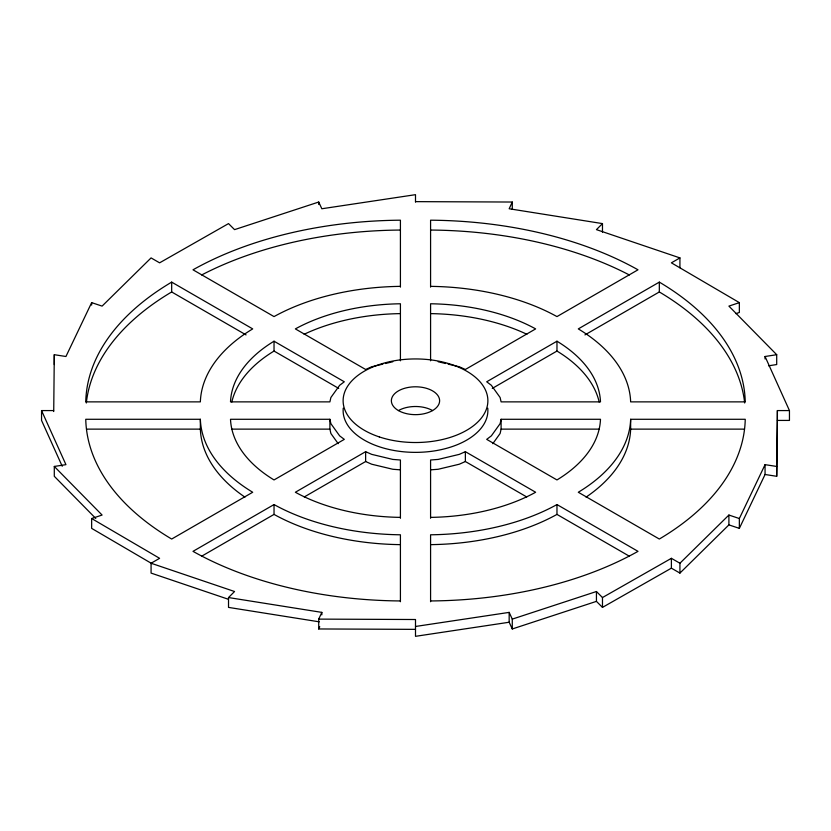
<?xml version="1.0" encoding="UTF-8"?>
<svg xmlns="http://www.w3.org/2000/svg" width="831" height="831" viewBox="0 0 831 831"><rect width="100%" height="100%" fill="white"/><g stroke="black" fill="none" stroke-linecap="round" stroke-linejoin="round"><path stroke-width="1.25" d="M53.724 411.532L54.295 354.702L65.94 356.499L91.649 302.629L102.099 306.109L151.076 257.911L159.604 262.835L228.525 223.601L234.56 229.636L318.72 202.037L321.836 208.758L415.5 194.672L415.5 202.068M776.705 476.298L777.39 410.576L789.45 410.576L789.45 420.424L777.39 420.424L776.705 476.298L765.06 474.501L739.351 528.371L728.901 524.891L679.924 573.089L671.396 568.165L602.475 607.399L596.44 601.364L596.44 591.516L512.28 619.116L512.28 628.963L596.44 601.364M501.103 419.281L500.106 423.665L491.35 435.86L486.696 439.37L556.967 479.944A157.89 91.161 0 0 0 600.491 419.281L501.103 419.281L501.103 429.128L500.106 433.512L492.814 443.671M415.5 629.358L318.72 628.963L318.72 619.116L321.836 612.385L228.525 597.551L228.525 607.399L319.281 621.837M415.5 201.642L512.28 202.037L509.164 208.758L602.475 223.601L602.475 232.223M318.72 628.963L319.758 626.719M739.351 528.371L739.351 518.523L765.06 464.654L776.705 466.451M228.525 597.551L234.56 591.516L151.076 563.241L151.076 573.089L228.421 599.286M602.475 223.601L596.44 229.636L679.924 257.911L679.924 267.759M679.924 573.089L679.924 563.241L728.901 515.043L739.351 518.523M151.076 563.241L159.604 558.318L91.649 518.523L91.649 528.371L151.813 563.595M679.924 257.911L671.396 262.835L739.351 302.629L739.351 312.477L735.871 313.64M400.417 601.717L400.417 534.79A188.045 108.56 0 0 1 274.033 504.562L193 551.348A302.629 174.718 0 0 0 400.417 600.948M400.417 518.305L400.417 460L392.834 459.418L371.706 454.37L365.63 451.68L295.358 492.253A157.89 91.161 0 0 0 400.417 517.381M556.967 341.209L486.696 381.782L491.35 385.293L500.106 397.488L501.103 401.872L600.491 401.872A157.89 91.161 0 0 0 556.967 341.209L556.967 351.056A157.89 91.161 0 0 1 599.182 402.038M659.326 282.114L578.293 328.899A188.045 108.56 0 0 1 630.646 401.872L745.241 401.872A302.629 174.718 0 0 0 659.326 282.114L659.326 291.961A302.629 174.718 0 0 1 744.68 403.004M201.881 556.074L274.033 514.41A188.045 108.56 0 0 0 400.417 544.637M304.281 496.948L365.63 461.527L371.706 464.217L392.834 469.266L400.417 469.847M492.274 388.409L556.967 351.056M584.951 334.903L659.326 291.961M602.475 607.399L602.475 597.551L671.396 558.318L679.924 563.241M430.583 517.381A157.89 91.161 0 0 0 535.642 492.253L465.37 451.68L459.294 454.37L438.166 459.418L430.583 460L430.583 518.305M526.719 496.948L465.37 461.527L459.294 464.217L438.166 469.266L430.583 469.847M91.649 518.523L102.099 515.043L54.295 466.451L65.94 464.654L41.55 410.576L53.61 410.576M739.351 302.629L728.901 306.109L776.705 354.702L776.705 364.549L768.55 365.806M382.894 364.113L371.706 366.783L365.63 369.473L295.358 328.899A157.89 91.161 0 0 1 400.417 303.772L400.417 360.799M385.376 363.511L392.834 361.734M765.06 358.961L765.06 356.499L776.705 354.702M415.5 626.47L509.164 612.385L512.28 619.116M512.28 628.963L509.164 622.242L415.5 636.328L415.5 619.51L318.72 619.116M200.354 419.281L85.759 419.281A302.629 174.718 0 0 0 171.674 539.039L252.707 492.253A188.045 108.56 0 0 1 200.354 419.281L200.354 429.128A188.045 108.56 0 0 0 244.927 497.125M329.897 419.281L230.509 419.281A157.89 91.161 0 0 0 274.033 479.944L344.304 439.37L339.65 435.86L330.894 423.665L329.897 419.281L329.897 429.128L330.894 433.512L338.186 443.671M630.646 419.281L745.241 419.281A302.629 174.718 0 0 1 659.326 539.039L578.293 492.253A188.045 108.56 0 0 0 630.646 419.281L630.646 429.128A188.045 108.56 0 0 1 586.073 497.125M87.047 429.128L200.354 429.128M231.797 429.128L329.897 429.128M501.103 429.128L599.203 429.128M630.646 429.128L743.953 429.128M438.166 361.734L445.624 363.511M448.106 364.113L459.294 366.783L465.37 369.473L535.642 328.899A157.89 91.161 0 0 0 430.583 303.772L430.583 360.799M171.674 282.114L252.707 328.899A188.045 108.56 0 0 0 200.354 401.872L85.759 401.872A302.629 174.718 0 0 1 171.674 282.114L171.674 291.961A302.629 174.718 0 0 0 86.32 403.004M274.033 341.209L344.304 381.782L339.65 385.293L330.894 397.488L329.897 401.872L230.509 401.872A157.89 91.161 0 0 1 274.033 341.209L274.033 351.056A157.89 91.161 0 0 0 231.818 402.038M430.583 601.717L430.583 534.79A188.045 108.56 0 0 0 556.967 504.562L638 551.348A302.629 174.718 0 0 1 430.583 600.948M171.674 291.961L246.049 334.903M274.033 351.056L338.726 388.409M430.583 544.637A188.045 108.56 0 0 0 556.967 514.41L629.119 556.074M596.44 591.516L602.475 597.551M95.783 518.471L54.295 476.298L54.295 466.451M765.06 356.499L789.45 410.576M62.232 466.274L41.55 420.424L41.55 410.576M777.39 410.576L777.39 420.424M765.06 464.654L765.06 474.501M728.901 515.043L728.901 524.891M671.396 558.318L671.396 568.165M556.967 504.562L556.967 514.41M512.28 202.037L512.28 209.422M509.164 612.385L509.164 622.242M465.37 451.68L465.37 461.527M430.583 287.131L430.583 220.194A302.629 174.718 0 0 1 638 269.805L556.967 316.59A188.045 108.56 0 0 0 430.583 286.363M400.417 287.131L400.417 220.194A302.629 174.718 0 0 0 193 269.805L274.033 316.59A188.045 108.56 0 0 1 400.417 286.363M365.63 451.68L365.63 461.527M321.836 612.385L321.836 614.857M318.72 202.037L318.72 204.499M274.033 504.562L274.033 514.41M91.649 302.629L91.649 305.091M54.295 354.702L54.295 364.549M430.583 230.052A302.629 174.718 0 0 1 629.347 274.968M398.444 410.576A24.13 13.93 0 0 0 438.799 404.333A24.13 13.93 0 0 0 409.257 387.267A24.13 13.93 0 0 0 398.444 410.576A24.13 13.93 0 0 1 432.556 410.576M430.583 313.619A157.89 91.161 0 0 1 526.885 334.28M304.115 334.28A157.89 91.161 0 0 1 400.417 313.619M201.653 274.968A302.629 174.718 0 0 1 400.417 230.052M487.755 408.156A72.38 41.789 0 0 1 415.5 452.365A72.38 41.789 0 0 1 343.245 408.156M379.31 436.919A72.38 41.789 0 0 0 487.88 400.729A72.38 41.789 0 0 0 379.31 364.539A72.38 41.789 0 0 0 379.31 436.919"/></g></svg>
